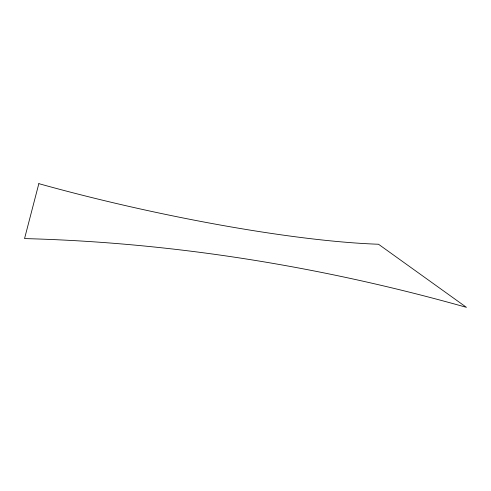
<?xml version="1.0" encoding="UTF-8"?>
<svg xmlns="http://www.w3.org/2000/svg" width="491" height="491" viewBox="0 0 491 491"><rect width="100%" height="100%" fill="white"/><g stroke="black" fill="none" stroke-linecap="round" stroke-linejoin="round"><path stroke-width="0.74" d="M38.844 183.652L24.55 238.583C174.035 242.474 322.624 266.766 466.45 307.348L378.5 244.242A306.531 45.368 12.5 0 1 38.844 183.652"/></g></svg>
